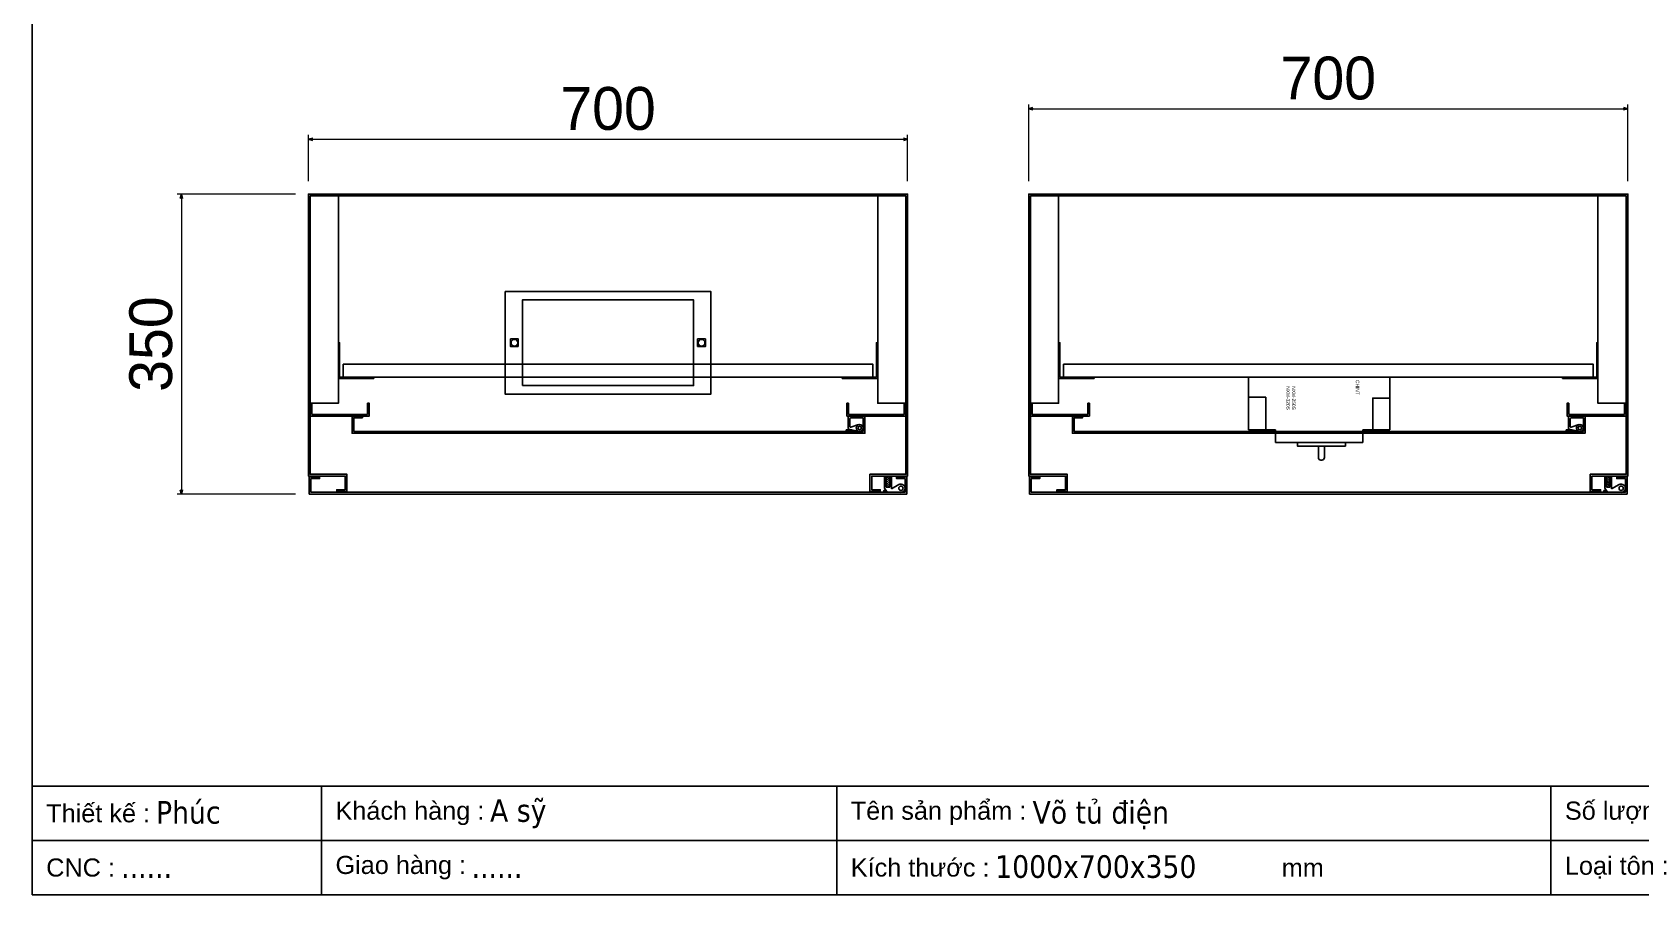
# Model space of a CAD drawing. Header units: millimetres. Extents: x 0 to 3136, y 0 to 2218.
# Drawn here: x 0 to 1879, y 0 to 1007 of the extents above; entities that cross this region are included whole.
import ezdxf
from ezdxf.enums import TextEntityAlignment as Align

# ---------------------------------------------------------------- set-up
doc = ezdxf.new("R2010")
doc.units = ezdxf.units.MM
doc.layers.add('DIM', color=253, linetype='Continuous')
doc.layers.add('Ghi chu', color=7, linetype='Continuous')
doc.styles.add('Arial', font='arial.ttf')
doc.styles.add('Tahoma (Input Text)', font='tahoma.ttf')
doc.dimstyles.new('CNC', dxfattribs={"dimtxt": 50, "dimasz": 5, "dimexe": 5, "dimexo": 15, "dimgap": 10, "dimtad": 1, "dimdec": 0, "dimtxsty": 'Standard', "dimblk": 'OPEN30', "dimcen": 10, "dimclrd": 5, "dimclre": 5, "dimclrt": 3, "dimazin": 3, "dimtfac": 1, "dimtdec": 0, "dimtmove": 0, "dimatfit": 3, "dimldrblk": 'ARCHTICK', "dimlwd": 9, "dimlwe": 9})

# ---------------------------------------------------------------- blocks, each defined once
blk = doc.blocks.new('khungtenAsean2')
at = {"color": 7}
for p, q in [((2970, -1980), (0, -1980)), ((320, -1980), (320, -2100)), ((890, -1980), (890, -2100)), ((1680, -1980), (1680, -2100)), ((2020, -2040), (0, -2040))]:
    blk.add_line(p, q, dxfattribs=at)
blk.add_lwpolyline([(0, 0), (2970, 0), (2970, -2100), (0, -2100)], close=True, dxfattribs=at)
at = {"color": 2, "char_height": 20, "width": 917.634, "attachment_point": 4, "style": 'Arial'}
for s, insert in [('  Thiết kế :', (0, -2010)), ('  Khách hàng :', (320, -2010)), ('  Tên sản phẩm :', (890, -2010)), ('  Số lượng :', (1680, -2010)), ('  CNC :', (0, -2070)), ('  Giao hàng :', (320, -2070)), ('  Kích thước :', (890, -2070)), ('  Loại tôn :', (1680, -2070)), ('mm', (1382.3, -2070))]:
    blk.add_mtext(s, dxfattribs=dict(at, insert=insert))
at = {"color": 1, "style": 'Tahoma (Input Text)', "flags": 8}
for tag, p in [('#01', (137.1, -2021.3)), ('#03', (506.6, -2019.3)), ('#05', (1106.6, -2021.3)), ('#07', (1834.7, -2021.3)), ('#09', (2146.7, -2021.3)), ('#02', (98.5, -2081.3)), ('#04', (486.1, -2081.3)), ('#06', (1065.3, -2081.3)), ('#08', (1817.4, -2081.3)), ('#10', (2146.7, -2081.3))]:
    blk.add_attdef(tag, p, '', height=25, dxfattribs=at)
blk.add_attdef('#11', text='', height=25, dxfattribs=at).set_placement((2915, -2067.3), align=Align.CENTER)
blk = doc.blocks.new('HL011-1-2')
h = blk.add_hatch()
h.set_pattern_fill('ANSI31', color=2, scale=0.5, style=0)
h.paths.add_polyline_path([(6, 12), (2, 12), (2, 0), (6, 0)])
at = {"color": 1}
for p, q in [((3, 18), (0, 13)), ((0, 0), (0, 13)), ((8, 0), (0, 0)), ((19.1, 18), (3, 18)), ((8, 14), (8, 0)), ((8, 14), (16.7, 9))]:
    blk.add_line(p, q, dxfattribs=at)
blk.add_lwpolyline([(1.8, 16), (-1, 16), (-1, 18), (3, 18)], dxfattribs=at)
at = {"color": 2}
blk.add_lwpolyline([(2, 0), (2, 12), (6, 12), (6, 0)], dxfattribs=at)
at = {"color": 1}
blk.add_circle((19.1, 13.2), 2.5, dxfattribs=at)
blk.add_arc((19.1, 13.2), 4.85, 239.9368, 90, dxfattribs=at)
blk = doc.blocks.new('HL036-1-2')
at = {"layer": 'Ghi chu', "color": 1}
for p, q in [((-3, 17.8), (-18.9, 17.8)), ((-18.9, 15.8), (-18.9, 17.8)), ((-12.1, 15.8), (-18.9, 15.8)), ((-16.4, 1), (-16.4, 14)), ((-15.6, 15), (-3.9, 17.7)), ((0, 0), (-15.4, 0)), ((-14.4, 3), (-14.4, 11.9)), ((0, 2), (-13.4, 2)), ((-13.1, 12.8), (-4.3, 9.8)), ((-6.2, 2), (-6.2, 0)), ((-1.2, 2), (-1.2, 0)), ((0, 0), (0, 2))]:
    blk.add_line(p, q, dxfattribs=at)
for radius in [4.1, 2.1]:
    blk.add_circle((-3, 13.7), radius, dxfattribs=at)
for centre, start, end in [((-15.4, 14), 102.9616, 180), ((-15.4, 1), 180, 270), ((-13.4, 11.9), 71.3254, 180), ((-13.4, 3), 180, 270)]:
    blk.add_arc(centre, 1, start, end, dxfattribs=at)
blk = doc.blocks.new('*D4')
at = {"color": 0, "linetype": 'ByBlock', "lineweight": -2}
for p, q in [((1164.1, 917.5), (1169.1, 918.8)), ((1169.1, 916.1), (1164.1, 917.5)), ((1164.1, 917.5), (1169.1, 917.5)), ((1859.1, 918.8), (1864.1, 917.5)), ((1864.1, 917.5), (1859.1, 916.1)), ((1864.1, 917.5), (1859.1, 917.5))]:
    blk.add_line(p, q, dxfattribs=at)
at = {"layer": 'Defpoints', "color": 0, "transparency": 16777216}
for p in [(1864.1, 917.5), (1164.1, 817.8), (1864.1, 817.8)]:
    blk.add_point(p, dxfattribs=at)
at = {"layer": 'DIM', "color": 5, "lineweight": 9, "transparency": 16777216}
for p, q in [((1164.1, 832.8), (1164.1, 922.5)), ((1864.1, 832.8), (1864.1, 922.5)), ((1169.1, 917.5), (1859.1, 917.5))]:
    blk.add_line(p, q, dxfattribs=at)
at = {"layer": 'DIM', "color": 3, "transparency": 16777216, "insert": (1514.1, 953), "char_height": 50, "attachment_point": 5}
blk.add_mtext('700', dxfattribs=at)
blk = doc.blocks.new('_ArchTick')
at = {"color": 0, "const_width": 0.15}
blk.add_lwpolyline([(-0.5, -0.5), (0.5, 0.5)], dxfattribs=at)
blk = doc.blocks.new('_Open30')
at = {"color": 0, "linetype": 'ByBlock', "lineweight": -2}
for p, q in [((-1, 0.27), (0, 0)), ((0, 0), (-1, -0.27)), ((0, 0), (-1, 0))]:
    blk.add_line(p, q, dxfattribs=at)
blk = doc.blocks.new('*D5')
at = {"color": 0, "linetype": 'ByBlock', "lineweight": -2}
for p, q in [((173, 812.8), (174.3, 817.8)), ((174.3, 817.8), (175.7, 812.8)), ((174.3, 817.8), (174.3, 812.8)), ((174.3, 467.8), (173, 472.8)), ((175.7, 472.8), (174.3, 467.8)), ((174.3, 467.8), (174.3, 472.8))]:
    blk.add_line(p, q, dxfattribs=at)
at = {"layer": 'Defpoints', "color": 0, "transparency": 16777216}
for p in [(322.7, 817.8), (174.3, 467.8), (322.7, 467.8)]:
    blk.add_point(p, dxfattribs=at)
at = {"layer": 'DIM', "color": 5, "lineweight": 9, "transparency": 16777216}
for p, q in [((307.7, 817.8), (169.3, 817.8)), ((174.3, 812.8), (174.3, 472.8)), ((307.7, 467.8), (169.3, 467.8))]:
    blk.add_line(p, q, dxfattribs=at)
at = {"layer": 'DIM', "color": 3, "transparency": 16777216, "insert": (138.8, 642.8), "char_height": 50, "attachment_point": 5, "rotation": 90}
blk.add_mtext('350', dxfattribs=at)
blk = doc.blocks.new('*D6')
at = {"color": 0, "linetype": 'ByBlock', "lineweight": -2}
for p, q in [((322.7, 882), (327.7, 883.3)), ((1017.7, 883.3), (1022.7, 882)), ((327.7, 880.6), (322.7, 882)), ((322.7, 882), (327.7, 882)), ((1022.7, 882), (1017.7, 880.6)), ((1022.7, 882), (1017.7, 882))]:
    blk.add_line(p, q, dxfattribs=at)
at = {"layer": 'Defpoints', "color": 0, "transparency": 16777216}
for p in [(1022.7, 882), (322.7, 817.8), (1022.7, 817.8)]:
    blk.add_point(p, dxfattribs=at)
at = {"layer": 'DIM', "color": 5, "lineweight": 9, "transparency": 16777216}
for p, q in [((322.7, 832.8), (322.7, 887)), ((1022.7, 832.8), (1022.7, 887)), ((327.7, 882), (1017.7, 882))]:
    blk.add_line(p, q, dxfattribs=at)
at = {"layer": 'DIM', "color": 3, "transparency": 16777216, "insert": (672.7, 917.5), "char_height": 50, "attachment_point": 5}
blk.add_mtext('700', dxfattribs=at)
blk = doc.blocks.new('nxm-250-320-2')
at = {"color": 7}
for p, q in [((29687.9, -129233.4), (29687.9, -129201.9)), ((29687.9, -129233.4), (29702.9, -129233.4)), ((29702.9, -129253.9), (29702.9, -129233.4)), ((29702.9, -129253.9), (29702.9, -129309.9)), ((29702.9, -129335.4), (29702.9, -129309.9)), ((29687.9, -129335.4), (29702.9, -129335.4)), ((29687.9, -129366.9), (29687.9, -129335.4))]:
    blk.add_line(p, q, dxfattribs=at)
for points in [[(29687.9, -129366.9), (29626.4, -129366.9), (29626.4, -129201.9), (29687.9, -129201.9)], [(29687.9, -129201.9), (29650.9, -129201.9), (29650.9, -129221.9), (29687.9, -129221.9)], [(29702.9, -129253.9), (29706.9, -129253.9), (29706.9, -129309.9), (29702.9, -129309.9)], [(29687.9, -129366.9), (29649.9, -129366.9), (29649.9, -129346.9), (29687.9, -129346.9)]]:
    blk.add_lwpolyline(points, dxfattribs=at)
blk.add_lwpolyline([(29706.9, -129278.4), (29720.4, -129278.4, -0.414214), (29723.4, -129281.4), (29723.4, -129282.4, -0.414214), (29720.4, -129285.4), (29706.9, -129285.4)], format="xyb", close=True, dxfattribs=at)
at = {"color": 7, "char_height": 4, "width": 17.069, "attachment_point": 5, "style": 'Arial'}
for s, insert in [('CHINT', (29638.4, -129239.7)), ('NXM-250S\\PNXM-320S', (29650.9, -129317.5))]:
    blk.add_mtext(s, dxfattribs=dict(at, insert=insert))

msp = doc.modelspace()

# ---------------------------------------------------------------- linework, layer by layer
at = {"color": 7}
for points in [[(990.7, 470.8), (978.7, 470.8), (978.7, 490.8), (1020.7, 490.8), (1020.7, 815.8), (324.7, 815.8), (324.7, 490.8), (367.7, 490.8), (367.7, 470.8), (355.7, 470.8), (355.7, 472.8), (365.7, 472.8), (365.7, 488.8), (322.7, 488.8), (322.7, 817.8), (1022.7, 817.8), (1022.7, 488.8), (980.7, 488.8), (980.7, 472.8), (990.7, 472.8)], [(1832.1, 470.8), (1820.1, 470.8), (1820.1, 490.8), (1862.1, 490.8), (1862.1, 815.8), (1166.1, 815.8), (1166.1, 490.8), (1209.1, 490.8), (1209.1, 470.8), (1197.1, 470.8), (1197.1, 472.8), (1207.1, 472.8), (1207.1, 488.8), (1164.1, 488.8), (1164.1, 817.8), (1864.1, 817.8), (1864.1, 488.8), (1822.1, 488.8), (1822.1, 472.8), (1832.1, 472.8)], [(552.7, 704.3), (792.7, 704.3), (792.7, 584.3), (552.7, 584.3)], [(960.7, 558.8), (972.7, 558.8), (972.7, 538.8), (373.7, 538.8), (373.7, 558.8), (385.7, 558.8), (385.7, 556.8), (375.7, 556.8), (375.7, 540.8), (970.7, 540.8), (970.7, 556.8), (960.7, 556.8)], [(1802.1, 558.8), (1814.1, 558.8), (1814.1, 538.8), (1215.1, 538.8), (1215.1, 558.8), (1227.1, 558.8), (1227.1, 556.8), (1217.1, 556.8), (1217.1, 540.8), (1812.1, 540.8), (1812.1, 556.8), (1802.1, 556.8)], [(1009.7, 487.8), (1021.7, 487.8), (1021.7, 467.8), (323.7, 467.8), (323.7, 487.8), (335.7, 487.8), (335.7, 485.8), (325.7, 485.8), (325.7, 469.8), (1019.7, 469.8), (1019.7, 485.8), (1009.7, 485.8)], [(1851.1, 487.8), (1863.1, 487.8), (1863.1, 467.8), (1165.1, 467.8), (1165.1, 487.8), (1177.1, 487.8), (1177.1, 485.8), (1167.1, 485.8), (1167.1, 469.8), (1861.1, 469.8), (1861.1, 485.8), (1851.1, 485.8)]]:
    msp.add_lwpolyline(points, close=True, dxfattribs=at)
at = {"color": 8}
for points in [[(324.7, 815.8), (357.7, 815.8), (357.7, 573.8), (324.7, 573.8)], [(1020.7, 815.8), (987.7, 815.8), (987.7, 573.8), (1020.7, 573.8)], [(1166.1, 815.8), (1199.1, 815.8), (1199.1, 573.8), (1166.1, 573.8)], [(1862.1, 815.8), (1829.1, 815.8), (1829.1, 573.8), (1862.1, 573.8)], [(399.2, 602.8), (357.7, 602.8), (357.7, 644.3), (359.2, 644.3), (359.2, 604.3), (399.2, 604.3)], [(946.2, 602.8), (987.7, 602.8), (987.7, 644.3), (986.2, 644.3), (986.2, 604.3), (946.2, 604.3)], [(1240.6, 602.8), (1199.1, 602.8), (1199.1, 644.3), (1200.6, 644.3), (1200.6, 604.3), (1240.6, 604.3)], [(1787.6, 602.8), (1829.1, 602.8), (1829.1, 644.3), (1827.6, 644.3), (1827.6, 604.3), (1787.6, 604.3)], [(363.2, 619.3), (982.2, 619.3), (982.2, 604.3), (363.2, 604.3)], [(1204.6, 619.3), (1823.6, 619.3), (1823.6, 604.3), (1204.6, 604.3)]]:
    msp.add_lwpolyline(points, close=True, dxfattribs=at)
at = {"color": 2}
for points in [[(572.7, 594.3), (772.7, 594.3), (772.7, 694.3), (572.7, 694.3)], [(567.9, 639.8), (558.9, 639.8), (558.9, 648.8), (567.9, 648.8)], [(777.4, 639.8), (786.4, 639.8), (786.4, 648.8), (777.4, 648.8)]]:
    msp.add_lwpolyline(points, close=True, dxfattribs=at)
at = {"color": 3}
for points in [[(391.7, 573.8), (391.7, 560.8), (326.7, 560.8), (326.7, 573.8), (324.7, 573.8), (324.7, 558.8), (393.7, 558.8), (393.7, 573.8)], [(953.7, 573.8), (953.7, 560.8), (1018.7, 560.8), (1018.7, 573.8), (1020.7, 573.8), (1020.7, 558.8), (951.7, 558.8), (951.7, 573.8)], [(1233.1, 573.8), (1233.1, 560.8), (1168.1, 560.8), (1168.1, 573.8), (1166.1, 573.8), (1166.1, 558.8), (1235.1, 558.8), (1235.1, 573.8)], [(1795.1, 573.8), (1795.1, 560.8), (1860.1, 560.8), (1860.1, 573.8), (1862.1, 573.8), (1862.1, 558.8), (1793.1, 558.8), (1793.1, 573.8)]]:
    msp.add_lwpolyline(points, close=True, dxfattribs=at)
at = {"color": 7}
for centre in [(563.4, 644.3), (781.9, 644.3)]:
    msp.add_circle(centre, 4, dxfattribs=at)

# ---------------------------------------------------------------- block references
ref = msp.add_blockref('khungtenAsean2', (0, 2217.6), dxfattribs=dict(at, xscale=1.055999999996856, yscale=1.055999999996856, zscale=1.055999999996856))
ref.add_attrib('#06', '1000x700x350', (1125, 19.8), dxfattribs={"color": 1, "height": 26.4, "style": 'Tahoma (Input Text)'})
ref.add_attrib('#05', 'Võ tủ điện', (1168.6, 83.1), dxfattribs={"color": 1, "height": 26.4, "style": 'Tahoma (Input Text)'})
ref.add_attrib('#04', '......', (513.3, 19.8), dxfattribs={"color": 1, "height": 26.4, "style": 'Tahoma (Input Text)'})
ref.add_attrib('#03', 'A sỹ', (534.9, 85.2), dxfattribs={"color": 1, "height": 26.4, "style": 'Tahoma (Input Text)'})
ref.add_attrib('#02', '......', (104, 19.8), dxfattribs={"color": 1, "height": 26.4, "style": 'Tahoma (Input Text)'})
ref.add_attrib('#01', 'Phúc', (144.7, 83.1), dxfattribs={"color": 1, "height": 26.4, "style": 'Tahoma (Input Text)'})
at = {"color": 7, "rotation": 270}
msp.add_blockref('nxm-250-320-2', (130787.9, 30230.7), dxfattribs=at)
at = {"color": 7, "xscale": -1, "rotation": 180}
for name, p in [('HL036-1-2', (969.6, 558.6)), ('HL036-1-2', (1811, 558.6)), ('HL011-1-2', (995.7, 487.8)), ('HL011-1-2', (1837.1, 487.8))]:
    msp.add_blockref(name, p, dxfattribs=at)

# ---------------------------------------------------------------- dimensions: what is measured, and where the dimension line sits
at = {"layer": 'DIM', "color": 2}
dim = msp.add_linear_dim(base=(1864.1, 917.5), p1=(1164.1, 817.8), p2=(1864.1, 817.8), dimstyle='CNC', dxfattribs=at)
dim.commit()
dim.dimension.update_dxf_attribs({"geometry": '*D4', "text_midpoint": (1514.1, 917.5), "dimtype": 160})
dim = msp.add_linear_dim(base=(1022.7, 882), p1=(322.7, 817.8), p2=(1022.7, 817.8), dimstyle='CNC', dxfattribs=at)
dim.commit()
dim.dimension.update_dxf_attribs({"geometry": '*D6', "text_midpoint": (672.7, 917.5)})
dim = msp.add_linear_dim(base=(174.3, 467.8), p1=(322.7, 817.8), p2=(322.7, 467.8), angle=90, dimstyle='CNC', dxfattribs=at)
dim.commit()
dim.dimension.update_dxf_attribs({"geometry": '*D5', "text_midpoint": (138.8, 642.8)})

doc.saveas('drawing.dxf')
